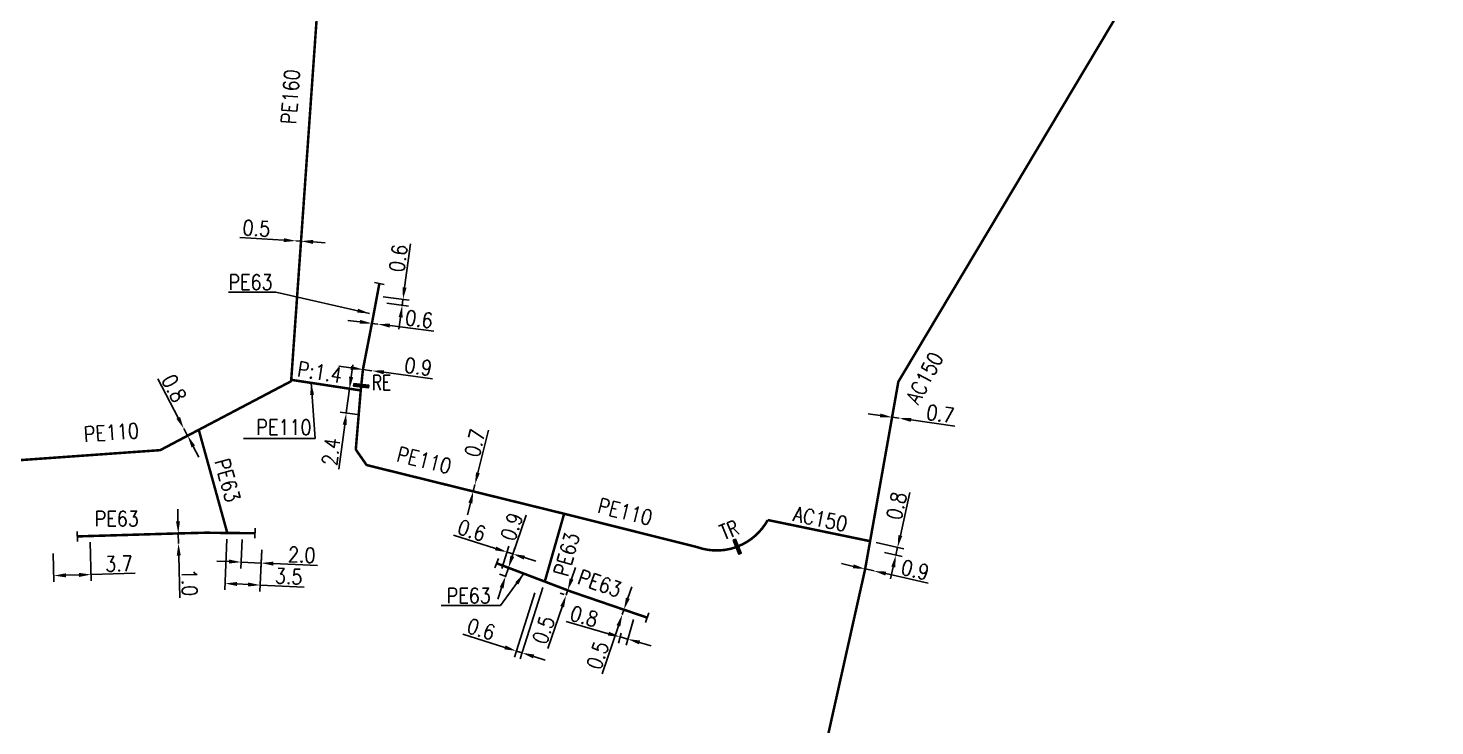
# Model space of a CAD drawing. Header units: millimetres. Extents: x 100882 to 102000, y 121995 to 123000.
# Drawn here: x 101284.4 to 101423.9, y 122109.5 to 122178.8 of the extents above; entities that cross this region are included whole.
import ezdxf
from ezdxf.enums import TextEntityAlignment as Align

# ---------------------------------------------------------------- set-up
doc = ezdxf.new("R2010")
doc.units = ezdxf.units.MM
doc.header["$PDMODE"] = 34
doc.linetypes.add('L_25_AP', pattern=[2000, 1000, 1000])
doc.linetypes.add('L_25_PE', pattern=[2000, 1000, 1000])
doc.layers.get('0').update_dxf_attribs({"linetype": 'CONTINUOUS'})
doc.layers.get('DEFPOINTS').update_dxf_attribs({"linetype": 'CONTINUOUS'})
doc.layers.add('L_150', color=1, linetype='CONTINUOUS')
doc.layers.add('L_340', color=7, linetype='CONTINUOUS')
doc.styles.add('G_ROMANS', font='ROMANS.SHX', dxfattribs={"width": 0.75})
doc.styles.get("Standard").update_dxf_attribs({"font": 'romans.shx', "width": 0.85})
doc.dimstyles.get("Standard").update_dxf_attribs({"dimtxt": 1.5, "dimasz": 1.2, "dimexe": 0.625, "dimexo": 0.625, "dimgap": 0.25, "dimtad": 1, "dimdec": 1, "dimzin": 0, "dimdsep": 46, "dimtxsty": 'Standard', "dimcen": -0.5, "dimadec": 0, "dimazin": 0, "dimtfac": 1, "dimtdec": 1, "dimtmove": 0, "dimatfit": 3, "dimfxl": 0, "dimtolj": 1, "dimtzin": 0, "dimarcsym": 0})

# ---------------------------------------------------------------- blocks, each defined once
blk = doc.blocks.new('*D152')
at = {"layer": 'DEFPOINTS', "color": 0, "linetype": 'Continuous', "transparency": 16777216}
for p in [(101299.87, 122139.02), (101299.87, 122139.02), (101300.25, 122138.32)]:
    blk.add_point(p, dxfattribs=at)
at = {"layer": 'L_150', "color": 0, "linetype": 'Continuous', "lineweight": -2, "transparency": 16777216}
for p, q in [((101299.31, 122140.08), (101297.28, 122143.95)), ((101300.25, 122138.32), (101299.87, 122139.02)), ((101300.81, 122137.25), (101301.36, 122136.19))]:
    blk.add_line(p, q, dxfattribs=at)
at = {"layer": 'L_150', "color": 0, "linetype": 'Continuous', "transparency": 16777216}
for points in [[(101299.49, 122140.18), (101299.14, 122139.99), (101299.87, 122139.02)], [(101300.98, 122137.35), (101300.63, 122137.16), (101300.25, 122138.32)]]:
    blk.add_solid(points, dxfattribs=at)
at = {"layer": 'L_150', "color": 0, "linetype": 'Continuous', "transparency": 16777216, "insert": (101298.9, 122143.02), "char_height": 1.5, "attachment_point": 5, "rotation": 297.7906}
blk.add_mtext('\\A1;0.8', dxfattribs=at)
blk = doc.blocks.new('*D153')
at = {"layer": 'DEFPOINTS', "color": 0, "linetype": 'Continuous', "transparency": 16777216}
for p in [(101304.18, 122128.66), (101307.64, 122127.63), (101307.44, 122123.49)]:
    blk.add_point(p, dxfattribs=at)
at = {"layer": 'L_150', "color": 0, "linetype": 'Continuous', "lineweight": -2, "transparency": 16777216}
for p, q in [((101304.15, 122128.04), (101303.92, 122123.03)), ((101307.61, 122127), (101307.41, 122122.87)), ((101305.15, 122123.6), (101306.24, 122123.55)), ((101307.44, 122123.49), (101311.81, 122123.29))]:
    blk.add_line(p, q, dxfattribs=at)
at = {"layer": 'L_150', "color": 0, "linetype": 'Continuous', "transparency": 16777216}
for points in [[(101305.15, 122123.8), (101305.14, 122123.4), (101303.95, 122123.65)], [(101306.25, 122123.75), (101306.23, 122123.35), (101307.44, 122123.49)]]:
    blk.add_solid(points, dxfattribs=at)
at = {"layer": 'L_150', "color": 0, "linetype": 'Continuous', "transparency": 16777216, "insert": (101310.27, 122124.36), "char_height": 1.5, "attachment_point": 5, "rotation": 357.3325}
blk.add_mtext('\\A1;3.5', dxfattribs=at)
blk = doc.blocks.new('*D154')
at = {"layer": 'DEFPOINTS', "color": 0, "linetype": 'Continuous', "transparency": 16777216}
for p in [(101305.68, 122128.65), (101307.64, 122127.63), (101307.54, 122125.68)]:
    blk.add_point(p, dxfattribs=at)
at = {"layer": 'L_340', "color": 0, "linetype": 'Continuous', "lineweight": -2, "transparency": 16777216}
for p, q in [((101305.65, 122128.02), (101305.52, 122125.15)), ((101304.35, 122125.83), (101303.15, 122125.88)), ((101307.61, 122127), (101307.52, 122125.06)), ((101305.55, 122125.77), (101307.54, 122125.68)), ((101308.74, 122125.62), (101313.11, 122125.42))]:
    blk.add_line(p, q, dxfattribs=at)
at = {"layer": 'L_340', "color": 0, "linetype": 'Continuous', "transparency": 16777216}
for points in [[(101304.36, 122126.03), (101304.34, 122125.63), (101305.55, 122125.77)], [(101308.75, 122125.82), (101308.73, 122125.42), (101307.54, 122125.68)]]:
    blk.add_solid(points, dxfattribs=at)
at = {"layer": 'L_340', "color": 0, "linetype": 'Continuous', "transparency": 16777216, "insert": (101311.57, 122126.49), "char_height": 1.5, "attachment_point": 5, "rotation": 357.3325}
blk.add_mtext('\\A1;2.0', dxfattribs=at)
blk = doc.blocks.new('*D155')
at = {"layer": 'DEFPOINTS', "color": 0, "linetype": 'Continuous', "transparency": 16777216}
for p in [(101299.32, 122128.62), (101299.34, 122127.62), (101299.34, 122127.62)]:
    blk.add_point(p, dxfattribs=at)
at = {"layer": 'L_150', "color": 0, "linetype": 'Continuous', "lineweight": -2, "transparency": 16777216}
for p, q in [((101299.29, 122129.82), (101299.26, 122131.02)), ((101299.32, 122128.62), (101299.34, 122127.62)), ((101299.37, 122126.42), (101299.46, 122122.23))]:
    blk.add_line(p, q, dxfattribs=at)
at = {"layer": 'L_150', "color": 0, "linetype": 'Continuous', "transparency": 16777216}
for points in [[(101299.49, 122129.83), (101299.09, 122129.82), (101299.32, 122128.62)], [(101299.57, 122126.43), (101299.17, 122126.42), (101299.34, 122127.62)]]:
    blk.add_solid(points, dxfattribs=at)
at = {"layer": 'L_150', "color": 0, "linetype": 'Continuous', "transparency": 16777216, "insert": (101300.43, 122123.75), "char_height": 1.5, "attachment_point": 5, "rotation": 271.3215}
blk.add_mtext('\\A1;1.0', dxfattribs=at)
blk = doc.blocks.new('*D156')
at = {"layer": 'DEFPOINTS', "color": 0, "linetype": 'Continuous', "transparency": 16777216}
for p in [(101286.89, 122127.24), (101290.56, 122128.36), (101286.97, 122124.43)]:
    blk.add_point(p, dxfattribs=at)
at = {"layer": 'L_340', "color": 0, "linetype": 'Continuous', "lineweight": -2, "transparency": 16777216}
for p, q in [((101290.58, 122127.74), (101290.69, 122123.91)), ((101286.91, 122126.62), (101286.99, 122123.8)), ((101288.17, 122124.46), (101289.47, 122124.5)), ((101290.67, 122124.54), (101295.04, 122124.66))]:
    blk.add_line(p, q, dxfattribs=at)
at = {"layer": 'L_340', "color": 0, "linetype": 'Continuous', "transparency": 16777216}
for points in [[(101288.17, 122124.66), (101288.18, 122124.26), (101286.97, 122124.43)], [(101289.47, 122124.7), (101289.48, 122124.3), (101290.67, 122124.54)]]:
    blk.add_solid(points, dxfattribs=at)
at = {"layer": 'L_340', "color": 0, "linetype": 'Continuous', "transparency": 16777216, "insert": (101293.43, 122125.62), "char_height": 1.5, "attachment_point": 5, "rotation": 1.6687}
blk.add_mtext('\\A1;3.7', dxfattribs=at)
blk = doc.blocks.new('*D157')
at = {"layer": 'DEFPOINTS', "color": 0, "linetype": 'Continuous', "transparency": 16777216}
for p in [(101344.62, 122120.67), (101343.4, 122119.31), (101343.13, 122118.35)]:
    blk.add_point(p, dxfattribs=at)
at = {"layer": 'L_340', "color": 0, "linetype": 'Continuous', "lineweight": -2, "transparency": 16777216}
for p, q in [((101341.97, 122118.67), (101337.77, 122119.87)), ((101344.45, 122120.07), (101343.73, 122117.53)), ((101343.23, 122118.71), (101342.96, 122117.74)), ((101343.9, 122118.13), (101343.13, 122118.35)), ((101345.05, 122117.8), (101346.21, 122117.47))]:
    blk.add_line(p, q, dxfattribs=at)
at = {"layer": 'L_340', "color": 0, "linetype": 'Continuous', "transparency": 16777216}
for points in [[(101342.03, 122118.87), (101341.92, 122118.48), (101343.13, 122118.35)], [(101345.11, 122117.99), (101345, 122117.61), (101343.9, 122118.13)]]:
    blk.add_solid(points, dxfattribs=at)
at = {"layer": 'L_340', "color": 0, "linetype": 'Continuous', "transparency": 16777216, "insert": (101339.57, 122120.39), "char_height": 1.5, "attachment_point": 5, "rotation": 344.1757}
blk.add_mtext('\\A1;0.8', dxfattribs=at)
blk = doc.blocks.new('*D158')
at = {"layer": 'DEFPOINTS', "color": 0, "linetype": 'Continuous', "transparency": 16777216}
for p in [(101343.35, 122120.58), (101343.35, 122120.58), (101343.51, 122121.05)]:
    blk.add_point(p, dxfattribs=at)
at = {"layer": 'L_150', "color": 0, "linetype": 'Continuous', "lineweight": -2, "transparency": 16777216}
for p, q in [((101343.9, 122122.19), (101344.29, 122123.32)), ((101343.51, 122121.05), (101343.35, 122120.58)), ((101343.94, 122120.38), (101343.94, 122120.38)), ((101344.11, 122120.85), (101344.11, 122120.85)), ((101342.97, 122119.44), (101341.35, 122114.7))]:
    blk.add_line(p, q, dxfattribs=at)
at = {"layer": 'L_150', "color": 0, "linetype": 'Continuous', "transparency": 16777216}
for points in [[(101343.71, 122122.25), (101344.09, 122122.12), (101343.51, 122121.05)], [(101342.78, 122119.51), (101343.15, 122119.38), (101343.35, 122120.58)]]:
    blk.add_solid(points, dxfattribs=at)
at = {"layer": 'L_150', "color": 0, "linetype": 'Continuous', "transparency": 16777216, "insert": (101340.91, 122116.52), "char_height": 1.5, "attachment_point": 5, "rotation": 71.1627}
blk.add_mtext('\\A1;0.5', dxfattribs=at)
blk = doc.blocks.new('*D159')
at = {"layer": 'DEFPOINTS', "color": 0, "linetype": 'Continuous', "transparency": 16777216}
for p in [(101337.77, 122122.48), (101338.17, 122122.35), (101338.34, 122122.82)]:
    blk.add_point(p, dxfattribs=at)
at = {"layer": 'L_150', "color": 0, "linetype": 'Continuous', "lineweight": -2, "transparency": 16777216}
for p, q in [((101338.32, 122124.09), (101338.71, 122125.23)), ((101337.74, 122123.02), (101337.34, 122123.16)), ((101337.58, 122122.55), (101337.18, 122122.68)), ((101337.93, 122122.96), (101337.77, 122122.48)), ((101337.39, 122121.35), (101335.97, 122117.21))]:
    blk.add_line(p, q, dxfattribs=at)
at = {"layer": 'L_150', "color": 0, "linetype": 'Continuous', "transparency": 16777216}
for points in [[(101338.13, 122124.16), (101338.51, 122124.03), (101337.93, 122122.96)], [(101337.2, 122121.41), (101337.57, 122121.28), (101337.77, 122122.48)]]:
    blk.add_solid(points, dxfattribs=at)
at = {"layer": 'L_150', "color": 0, "linetype": 'Continuous', "transparency": 16777216, "insert": (101335.54, 122119.03), "char_height": 1.5, "attachment_point": 5, "rotation": 71.1623}
blk.add_mtext('\\A1;0.5', dxfattribs=at)
blk = doc.blocks.new('*D160')
at = {"layer": 'DEFPOINTS', "color": 0, "linetype": 'Continuous', "transparency": 16777216}
for p in [(101334.87, 122123.31), (101335.66, 122123.84), (101332.85, 122116.95)]:
    blk.add_point(p, dxfattribs=at)
at = {"layer": 'L_150', "color": 0, "linetype": 'Continuous', "lineweight": -2, "transparency": 16777216}
for p, q in [((101335.47, 122123.24), (101333.23, 122116.17)), ((101334.68, 122122.72), (101332.66, 122116.35)), ((101331.71, 122117.31), (101327.54, 122118.63)), ((101333.42, 122116.77), (101332.85, 122116.95)), ((101334.57, 122116.41), (101335.71, 122116.04))]:
    blk.add_line(p, q, dxfattribs=at)
at = {"layer": 'L_150', "color": 0, "linetype": 'Continuous', "transparency": 16777216}
for points in [[(101331.77, 122117.5), (101331.65, 122117.12), (101332.85, 122116.95)], [(101334.63, 122116.6), (101334.5, 122116.22), (101333.42, 122116.77)]]:
    blk.add_solid(points, dxfattribs=at)
at = {"layer": 'L_150', "color": 0, "linetype": 'Continuous', "transparency": 16777216, "insert": (101329.35, 122119.11), "char_height": 1.5, "attachment_point": 5, "rotation": 342.4192}
blk.add_mtext('\\A1;0.6', dxfattribs=at)
blk = doc.blocks.new('*D161')
at = {"layer": 'DEFPOINTS', "color": 0, "linetype": 'Continuous', "transparency": 16777216}
for p in [(101331.92, 122126.76), (101331.22, 122124.55), (101332.06, 122125.21)]:
    blk.add_point(p, dxfattribs=at)
at = {"layer": 'L_340', "color": 0, "linetype": 'Continuous', "lineweight": -2, "transparency": 16777216}
for p, q in [((101330.78, 122127.13), (101326.61, 122128.45)), ((101331.41, 122125.15), (101332.11, 122127.36)), ((101332.49, 122126.58), (101331.92, 122126.76)), ((101332.25, 122125.81), (101332.68, 122127.18)), ((101333.64, 122126.22), (101334.78, 122125.86))]:
    blk.add_line(p, q, dxfattribs=at)
at = {"layer": 'L_340', "color": 0, "linetype": 'Continuous', "transparency": 16777216}
for points in [[(101330.84, 122127.32), (101330.72, 122126.94), (101331.92, 122126.76)], [(101333.7, 122126.41), (101333.58, 122126.03), (101332.49, 122126.58)]]:
    blk.add_solid(points, dxfattribs=at)
at = {"layer": 'L_340', "color": 0, "linetype": 'Continuous', "transparency": 16777216, "insert": (101328.42, 122128.92), "char_height": 1.5, "attachment_point": 5, "rotation": 342.4192}
blk.add_mtext('\\A1;0.6', dxfattribs=at)
blk = doc.blocks.new('*D162')
at = {"layer": 'DEFPOINTS', "color": 0, "linetype": 'Continuous', "transparency": 16777216}
for p in [(101332.06, 122125.21), (101331.77, 122124.36), (101332.42, 122124.14)]:
    blk.add_point(p, dxfattribs=at)
at = {"layer": 'L_340', "color": 0, "linetype": 'Continuous', "lineweight": -2, "transparency": 16777216}
for p, q in [((101332.44, 122126.35), (101333.83, 122130.43)), ((101331.83, 122124.34), (101331.18, 122124.56)), ((101331.77, 122124.36), (101332.06, 122125.21)), ((101331.38, 122123.23), (101331, 122122.09))]:
    blk.add_line(p, q, dxfattribs=at)
at = {"layer": 'L_340', "color": 0, "linetype": 'Continuous', "transparency": 16777216}
for points in [[(101332.25, 122126.42), (101332.63, 122126.29), (101332.06, 122125.21)], [(101331.19, 122123.29), (101331.57, 122123.16), (101331.77, 122124.36)]]:
    blk.add_solid(points, dxfattribs=at)
at = {"layer": 'L_340', "color": 0, "linetype": 'Continuous', "transparency": 16777216, "insert": (101332.38, 122129.28), "char_height": 1.5, "attachment_point": 5, "rotation": 71.2767}
blk.add_mtext('\\A1;0.9', dxfattribs=at)
blk = doc.blocks.new('*D163')
at = {"layer": 'DEFPOINTS', "color": 0, "linetype": 'Continuous', "transparency": 16777216}
for p in [(101328.74, 122133.47), (101328.74, 122133.47), (101328.57, 122132.79)]:
    blk.add_point(p, dxfattribs=at)
at = {"layer": 'L_150', "color": 0, "linetype": 'Continuous', "lineweight": -2, "transparency": 16777216}
for p, q in [((101329.03, 122134.64), (101330.08, 122138.88)), ((101328.57, 122132.79), (101328.74, 122133.47)), ((101328.29, 122131.63), (101328, 122130.46))]:
    blk.add_line(p, q, dxfattribs=at)
at = {"layer": 'L_150', "color": 0, "linetype": 'Continuous', "transparency": 16777216}
for points in [[(101328.84, 122134.68), (101329.22, 122134.59), (101328.74, 122133.47)], [(101328.09, 122131.68), (101328.48, 122131.58), (101328.57, 122132.79)]]:
    blk.add_solid(points, dxfattribs=at)
at = {"layer": 'L_150', "color": 0, "linetype": 'Continuous', "transparency": 16777216, "insert": (101328.73, 122137.58), "char_height": 1.5, "attachment_point": 5, "rotation": 76.1363}
blk.add_mtext('\\A1;0.7', dxfattribs=at)
blk = doc.blocks.new('*D164')
at = {"layer": 'DEFPOINTS', "color": 0, "linetype": 'Continuous', "transparency": 16777216}
for p in [(101317.41, 122142.81), (101315.98, 122140.58), (101317.92, 122140.32)]:
    blk.add_point(p, dxfattribs=at)
at = {"layer": 'L_150', "color": 0, "linetype": 'Continuous', "lineweight": -2, "transparency": 16777216}
for p, q in [((101316.46, 122144.15), (101316.62, 122145.34)), ((101316.79, 122142.89), (101315.68, 122143.04)), ((101316.3, 122142.96), (101315.98, 122140.58)), ((101317.31, 122140.4), (101315.36, 122140.66)), ((101315.82, 122139.39), (101315.24, 122135))]:
    blk.add_line(p, q, dxfattribs=at)
at = {"layer": 'L_150', "color": 0, "linetype": 'Continuous', "transparency": 16777216}
for points in [[(101316.26, 122144.17), (101316.66, 122144.12), (101316.3, 122142.96)], [(101315.63, 122139.42), (101316.02, 122139.36), (101315.98, 122140.58)]]:
    blk.add_solid(points, dxfattribs=at)
at = {"layer": 'L_150', "color": 0, "linetype": 'Continuous', "transparency": 16777216, "insert": (101314.46, 122136.73), "char_height": 1.5, "attachment_point": 5, "rotation": 82.3761}
blk.add_mtext('\\A1;2.4', dxfattribs=at)
blk = doc.blocks.new('*D165')
at = {"layer": 'DEFPOINTS', "color": 0, "linetype": 'Continuous', "transparency": 16777216}
for p in [(101317.63, 122144.89), (101318.52, 122144.77), (101318.52, 122144.77)]:
    blk.add_point(p, dxfattribs=at)
at = {"layer": 'L_150', "color": 0, "linetype": 'Continuous', "lineweight": -2, "transparency": 16777216}
for p, q in [((101316.44, 122145.05), (101315.25, 122145.21)), ((101317.63, 122144.89), (101318.52, 122144.77)), ((101319.71, 122144.61), (101324.53, 122143.97))]:
    blk.add_line(p, q, dxfattribs=at)
at = {"layer": 'L_150', "color": 0, "linetype": 'Continuous', "transparency": 16777216}
for points in [[(101316.46, 122145.25), (101316.41, 122144.85), (101317.63, 122144.89)], [(101319.73, 122144.81), (101319.68, 122144.41), (101318.52, 122144.77)]]:
    blk.add_solid(points, dxfattribs=at)
at = {"layer": 'L_150', "color": 0, "linetype": 'Continuous', "transparency": 16777216, "insert": (101323.12, 122145.17), "char_height": 1.5, "attachment_point": 5, "rotation": 352.4028}
blk.add_mtext('\\A1;0.9', dxfattribs=at)
blk = doc.blocks.new('*D166')
at = {"layer": 'DEFPOINTS', "color": 0, "linetype": 'Continuous', "transparency": 16777216}
for p in [(101318.52, 122149.46), (101319.12, 122149.39), (101319.12, 122149.39)]:
    blk.add_point(p, dxfattribs=at)
at = {"layer": 'L_150', "color": 0, "linetype": 'Continuous', "lineweight": -2, "transparency": 16777216}
for p, q in [((101317.33, 122149.61), (101316.14, 122149.76)), ((101318.52, 122149.46), (101319.12, 122149.39)), ((101320.31, 122149.24), (101324.65, 122148.69))]:
    blk.add_line(p, q, dxfattribs=at)
at = {"layer": 'L_150', "color": 0, "linetype": 'Continuous', "transparency": 16777216}
for points in [[(101317.36, 122149.81), (101317.31, 122149.42), (101318.52, 122149.46)], [(101320.33, 122149.44), (101320.28, 122149.04), (101319.12, 122149.39)]]:
    blk.add_solid(points, dxfattribs=at)
at = {"layer": 'L_150', "color": 0, "linetype": 'Continuous', "transparency": 16777216, "insert": (101323.2, 122149.88), "char_height": 1.5, "attachment_point": 5, "rotation": 352.8173}
blk.add_mtext('\\A1;0.6', dxfattribs=at)
blk = doc.blocks.new('*D167')
at = {"layer": 'DEFPOINTS', "color": 0, "linetype": 'Continuous', "transparency": 16777216}
for p in [(101310.99, 122157.65), (101310.99, 122157.65), (101311.49, 122157.62)]:
    blk.add_point(p, dxfattribs=at)
at = {"layer": 'L_150', "color": 0, "linetype": 'Continuous', "lineweight": -2, "transparency": 16777216}
for p, q in [((101309.79, 122157.73), (101305.43, 122157.99)), ((101311.03, 122158.28), (101311.03, 122158.28)), ((101311.53, 122158.24), (101311.53, 122158.24)), ((101311.49, 122157.62), (101310.99, 122157.65)), ((101312.69, 122157.55), (101313.88, 122157.47))]:
    blk.add_line(p, q, dxfattribs=at)
at = {"layer": 'L_150', "color": 0, "linetype": 'Continuous', "transparency": 16777216}
for points in [[(101309.8, 122157.92), (101309.78, 122157.53), (101310.99, 122157.65)], [(101312.7, 122157.75), (101312.67, 122157.35), (101311.49, 122157.62)]]:
    blk.add_solid(points, dxfattribs=at)
at = {"layer": 'L_150', "color": 0, "linetype": 'Continuous', "transparency": 16777216, "insert": (101307.07, 122158.9), "char_height": 1.5, "attachment_point": 5, "rotation": 356.4698}
blk.add_mtext('\\A1;0.5', dxfattribs=at)
blk = doc.blocks.new('*D191')
at = {"layer": 'DEFPOINTS', "color": 0, "linetype": 'Continuous', "transparency": 16777216}
for p in [(101319.03, 122152.19), (101319.39, 122151.54), (101321.52, 122151.25)]:
    blk.add_point(p, dxfattribs=at)
at = {"layer": 'L_340', "color": 0, "linetype": 'Continuous', "lineweight": -2, "transparency": 16777216}
for p, q in [((101321.76, 122153.04), (101322.34, 122157.37)), ((101319.65, 122152.11), (101322.22, 122151.77)), ((101320.01, 122151.46), (101322.14, 122151.17)), ((101321.52, 122151.25), (101321.6, 122151.85)), ((101321.36, 122150.06), (101321.2, 122148.88))]:
    blk.add_line(p, q, dxfattribs=at)
at = {"layer": 'L_340', "color": 0, "linetype": 'Continuous', "transparency": 16777216}
for points in [[(101321.56, 122153.06), (101321.96, 122153.01), (101321.6, 122151.85)], [(101321.17, 122150.09), (101321.56, 122150.04), (101321.52, 122151.25)]]:
    blk.add_solid(points, dxfattribs=at)
at = {"layer": 'L_340', "color": 0, "linetype": 'Continuous', "transparency": 16777216, "insert": (101321.14, 122155.93), "char_height": 1.5, "attachment_point": 5, "rotation": 82.3761}
blk.add_mtext('\\A1;0.6', dxfattribs=at)
blk = doc.blocks.new('L_340_07')
at = {"color": 0, "linetype": 'Continuous', "const_width": 0.25, "flags": 128}
blk.add_lwpolyline([(0, 0), (1.25, 0)], dxfattribs=at)
at = {"color": 0, "linetype": 'Continuous', "flags": 128}
blk.add_lwpolyline([(1.25, -0.5), (1.25, 0.5)], dxfattribs=at)
at = {"color": 0, "linetype": 'Continuous', "style": 'G_ROMANS', "width": 0.75, "flags": 3}
for tag, p in [('DEF_LEG', (0.72, -3.47)), ('DEF_COUP', (0.72, -5.97)), ('DEF_TYPE', (0.72, -8.47))]:
    blk.add_attdef(tag, text='', height=1.2, dxfattribs=at).set_placement(p, align=Align.MIDDLE)
blk = doc.blocks.new('L_340_21')
blk.add_hatch(color=256).paths.add_polyline_path([(0.125, 0.75), (-0.125, 0.75), (-0.125, -0.75), (0.125, -0.75)])
blk.add_lwpolyline([(-0.125, 0.75), (0.125, 0.75), (0.125, -0.75), (-0.125, -0.75)], close=True)
at = {"style": 'G_ROMANS', "width": 0.75, "flags": 8}
blk.add_attdef('RE', text='', height=1.5, dxfattribs=at).set_placement((0, 3), align=Align.MIDDLE)
at = {"color": 0, "linetype": 'Continuous', "style": 'G_ROMANS', "width": 0.75, "flags": 3}
for tag, p in [('DEF_LEG', (0, -4)), ('DEF_COUP', (0, -6)), ('DEF_TYPE', (0, -8))]:
    blk.add_attdef(tag, text='', height=1.2, dxfattribs=at).set_placement(p, align=Align.MIDDLE)
blk = doc.blocks.new('*D330')
at = {"layer": 'DEFPOINTS', "color": 0, "linetype": 'Continuous', "transparency": 16777216}
for p in [(101367.92, 122127.85), (101368.73, 122126.85), (101370.48, 122126.46)]:
    blk.add_point(p, dxfattribs=at)
at = {"layer": 'L_150', "color": 0, "linetype": 'Continuous', "lineweight": -2, "transparency": 16777216}
for p, q in [((101370.92, 122128.41), (101371.87, 122132.67)), ((101368.53, 122127.71), (101371.26, 122127.1)), ((101370.48, 122126.46), (101370.65, 122127.24)), ((101369.34, 122126.71), (101371.09, 122126.32)), ((101370.22, 122125.29), (101369.95, 122124.12))]:
    blk.add_line(p, q, dxfattribs=at)
at = {"layer": 'L_150', "color": 0, "linetype": 'Continuous', "transparency": 16777216}
for points in [[(101370.72, 122128.45), (101371.11, 122128.37), (101370.65, 122127.24)], [(101370.02, 122125.33), (101370.41, 122125.24), (101370.48, 122126.46)]]:
    blk.add_solid(points, dxfattribs=at)
at = {"layer": 'L_150', "color": 0, "linetype": 'Continuous', "transparency": 16777216, "insert": (101370.55, 122131.35), "char_height": 1.5, "attachment_point": 5, "rotation": 77.365}
blk.add_mtext('\\A1;0.8', dxfattribs=at)
blk = doc.blocks.new('*D549')
at = {"layer": 'DEFPOINTS', "color": 0, "linetype": 'Continuous', "transparency": 16777216}
for p in [(101367.43, 122125.09), (101368.31, 122124.89), (101368.31, 122124.89)]:
    blk.add_point(p, dxfattribs=at)
at = {"layer": 'L_150', "color": 0, "linetype": 'Continuous', "lineweight": -2, "transparency": 16777216}
for p, q in [((101366.26, 122125.35), (101365.09, 122125.62)), ((101367.43, 122125.09), (101368.31, 122124.89)), ((101369.48, 122124.63), (101373.69, 122123.69))]:
    blk.add_line(p, q, dxfattribs=at)
at = {"layer": 'L_150', "color": 0, "linetype": 'Continuous', "transparency": 16777216}
for points in [[(101366.3, 122125.55), (101366.21, 122125.16), (101367.43, 122125.09)], [(101369.52, 122124.83), (101369.43, 122124.44), (101368.31, 122124.89)]]:
    blk.add_solid(points, dxfattribs=at)
at = {"layer": 'L_150', "color": 0, "linetype": 'Continuous', "transparency": 16777216, "insert": (101372.39, 122125), "char_height": 1.5, "attachment_point": 5, "rotation": 347.365}
blk.add_mtext('\\A1;0.9', dxfattribs=at)
blk = doc.blocks.new('*D550')
at = {"layer": 'DEFPOINTS', "color": 0, "linetype": 'Continuous', "transparency": 16777216}
for p in [(101370.1, 122140.15), (101370.79, 122140.05), (101370.79, 122140.05)]:
    blk.add_point(p, dxfattribs=at)
at = {"layer": 'L_150', "color": 0, "linetype": 'Continuous', "lineweight": -2, "transparency": 16777216}
for p, q in [((101368.91, 122140.32), (101367.73, 122140.49)), ((101370.1, 122140.15), (101370.79, 122140.05)), ((101370.19, 122140.77), (101370.19, 122140.77)), ((101370.88, 122140.67), (101370.88, 122140.67)), ((101371.98, 122139.89), (101376.31, 122139.27))]:
    blk.add_line(p, q, dxfattribs=at)
at = {"layer": 'L_150', "color": 0, "linetype": 'Continuous', "transparency": 16777216}
for points in [[(101368.94, 122140.52), (101368.89, 122140.13), (101370.1, 122140.15)], [(101372.01, 122140.08), (101371.95, 122139.69), (101370.79, 122140.05)]]:
    blk.add_solid(points, dxfattribs=at)
at = {"layer": 'L_150', "color": 0, "linetype": 'Continuous', "transparency": 16777216, "insert": (101374.88, 122140.48), "char_height": 1.5, "attachment_point": 5, "rotation": 351.8757}
blk.add_mtext('\\A1;0.7', dxfattribs=at)
blk = doc.blocks.new('L_340_19')
at = {"linetype": 'Continuous'}
blk.add_hatch(color=0, dxfattribs=at).paths.add_polyline_path([(0.125, 0.75), (-0.125, 0.75), (-0.125, -0.75), (0.125, -0.75)])
at = {"color": 0, "linetype": 'Continuous'}
blk.add_lwpolyline([(-0.125, 0.75), (0.125, 0.75), (0.125, -0.75), (-0.125, -0.75)], close=True, dxfattribs=at)
at = {"color": 0, "linetype": 'Continuous', "width": 0.75}
for tag, height, flags, p in [('TR', 1.5, 8, (0, 3)), ('DEF_LEG', 1.2, 3, (0, -5)), ('DEF_COUP', 1.2, 3, (0, -7.5)), ('DEF_TYPE', 1.2, 3, (0, -10))]:
    blk.add_attdef(tag, text='', height=height, dxfattribs=dict(at, flags=flags)).set_placement(p, align=Align.MIDDLE)

msp = doc.modelspace()

# ---------------------------------------------------------------- linework, layer by layer
at = {"layer": 'L_150', "linetype": 'L_25_AP', "const_width": 0.25, "flags": 128}
msp.add_lwpolyline([(101355.81, 122071.83), (101356.47, 122074.84), (101356.96, 122077.04), (101359.16, 122089.92), (101359.54, 122092.14), (101359.63, 122092.63), (101359.86, 122094.06), (101361.27, 122100.89), (101362.16, 122101.49), (101367.43, 122125.09), (101367.92, 122127.85), (101370.1, 122140.15), (101370.72, 122143.67), (101408.63, 122207.25), (101433.38, 122249.19), (101449.7, 122276.89), (101452.09, 122280.94), (101452.09, 122280.94), (101453.1, 122282.66), (101454.81, 122285.56), (101459.36, 122287), (101469.56, 122290.24), (101469.56, 122290.24), (101498.72, 122299.99), (101512.46, 122304.7), (101558.18, 122319.7), (101605.59, 122335.76), (101623.6, 122341.52), (101627.1, 122342.64), (101631.32, 122344.33), (101687.19, 122363), (101690.15, 122363.99)], dxfattribs=at)
at = {"layer": 'L_150', "linetype": 'L_25_PE', "flags": 128}
msp.add_lwpolyline([(101248.45, 122111.63, 0.25, 0.25, 0), (101249.08, 122113.77, 0.25, 0.25, 0), (101249.72, 122115.97, 0.25, 0.25, -0.418009), (101250.04, 122116.14, 0.25, 0.25, 0), (101251.61, 122115.66, 0.25, 0.25, 0), (101254.95, 122114.63, 0.25, 0.25, 0.193143), (101255.13, 122114.65, 0.25, 0.25, 0), (101256.28, 122115.23, 0.25, 0.25, 0.175403), (101256.4, 122115.35, 0.25, 0.25, 0), (101258.49, 122120.15, 0.25, 0.25, 0), (101259.93, 122123.1, 0.25, 0.25, 0), (101265.98, 122134.51, 0.25, 0.25, -0.258342), (101266.19, 122134.64, 0.25, 0.25, 0), (101268.27, 122134.79, 0.25, 0.25, 0), (101288.22, 122136.22, 0.25, 0.25, 0), (101297.48, 122136.88, 0.25, 0.25, 0.103748), (101297.58, 122136.91, 0.25, 0.25, 0), (101300.25, 122138.32, 0.25, 0.25, 0), (101301.35, 122138.9, 0.25, 0.25, 0), (101310.39, 122143.66, 0.25, 0.25, 0.259518), (101310.52, 122143.86, 0.25, 0.25, 0), (101311.49, 122157.62, 0.25, 0.25, 0), (101313.26, 122182.83, 0.25, 0.25, 0), (101313.95, 122197, 0.25, 0.25, 0), (101314.2, 122202.19, 0.25, 0.25, 0), (101316.61, 122230.2, 0.25, 0.25, 0), (101320.65, 122269.33, 0.25, 0.25, 0), (101322.4, 122285.37, 0.25, 0.25, 0), (101322.45, 122296.06, 0.25, 0.25, 0), (101322.1, 122309.22, 0.25, 0.25, 0), (101321.99, 122311.13, 0.25, 0.25, 0), (101321.93, 122313.13, 0.25, 0.25, 0), (101321.13, 122320.16, 0.25, 0.25, 0), (101321.05, 122320.87, 0.25, 0.25, 0.47065), (101320.4, 122321.29, 0.25, 0.25, 0), (101320.06, 122321.18, 0, 0, 0)], format="xyseb", dxfattribs=at)
at = {"layer": 'L_150', "linetype": 'L_25_PE', "const_width": 0.25, "flags": 128}
msp.add_lwpolyline([(101319.03, 122152.19), (101318.52, 122149.46), (101317.63, 122144.89), (101317.41, 122142.81), (101316.93, 122137.03, 0.173891), (101316.98, 122136.86), (101317.94, 122135.48, 0.182321), (101318.09, 122135.38), (101328.57, 122132.79), (101337.58, 122130.57), (101337.58, 122130.57), (101350.71, 122127.28, 0.173196), (101354.62, 122127.25)], format="xyb", dxfattribs=at)
for points in [[(101317.41, 122142.81), (101310.52, 122143.86)], [(101304.18, 122128.66), (101301.35, 122138.9)], [(101335.66, 122123.84), (101337.58, 122130.57)], [(101305.68, 122128.65), (101304.18, 122128.66), (101302.1, 122128.69), (101299.32, 122128.62), (101290.56, 122128.36)], [(101332.06, 122125.21), (101335.66, 122123.84), (101338.34, 122122.82), (101343.51, 122121.05), (101344.62, 122120.67)]]:
    msp.add_lwpolyline(points, dxfattribs=at)
at = {"layer": 'L_150', "linetype": 'L_25_AP', "const_width": 0.25, "flags": 128}
msp.add_lwpolyline([(101354.85, 122127.35, 0.17458), (101357.77, 122129.95), (101367.92, 122127.85)], format="xyb", dxfattribs=at)

# ---------------------------------------------------------------- block references
at = {"layer": 'L_340'}
for p, rotation in [((101319.03, 122152.19), 79.52319197051972), ((101290.56, 122128.36), 181.6948861710492), ((101305.68, 122128.65), 359.3785052165427), ((101332.06, 122125.21), 159.1061751199657), ((101344.62, 122120.67), 341.1626742079146)]:
    msp.add_blockref('L_340_07', p, dxfattribs=dict(at, rotation=rotation))
ref = msp.add_blockref('L_340_21', (101317.46, 122143.28), dxfattribs=dict(at, rotation=83.93951775005974))
ref.add_attrib('RE', 'RE', dxfattribs={"layer": '0', "color": 0, "linetype": 'Continuous', "height": 1.5, "width": 0.75, "flags": 8}).set_placement((101319.47, 122143.58), align=Align.MIDDLE)
ref = msp.add_blockref('L_340_19', (101354.74, 122127.3), dxfattribs=dict(at, rotation=22.64545693220397))
ref.add_attrib('TR', 'TR', dxfattribs={"layer": '0', "color": 0, "linetype": 'Continuous', "height": 1.5, "rotation": 22.6455, "width": 0.75, "flags": 8}).set_placement((101353.97, 122128.96), align=Align.MIDDLE)

# ---------------------------------------------------------------- texts
at = {"layer": 'L_150', "linetype": 'Continuous', "width": 0.85}
for s, rotation, p in [('PE160', 85.9839, (101310.99, 122169.17)), ('P:1.4', 351.2976, (101311.05, 122144.22)), ('AC150', 62.0339, (101372.71, 122141.3)), ('PE110', 4.098, (101290.01, 122137.7)), ('PE110', 346.1363, (101320.87, 122135.81)), ('PE110', 346.1363, (101340.8, 122130.7)), ('AC150', 348.3074, (101360.19, 122129.87)), ('PE63', 74.0983, (101337.95, 122124.22)), ('PE63', 341.1627, (101338.8, 122123.66))]:
    msp.add_text(s, height=1.5, rotation=rotation, dxfattribs=at).set_placement(p)
at = {"layer": 'L_150', "linetype": 'Continuous', "char_height": 1.5}
for s, insert, attachment_point in [('\\A1;PE63', (101304.3, 122152.8), 7), ('\\A1;PE110', (101312.53, 122138.41), 9), ('\\A1;PE63', (101291.04, 122129.33), 7), ('\\A1;PE63', (101330.31, 122121.69), 9)]:
    msp.add_mtext(s, dxfattribs=dict(at, insert=insert, attachment_point=attachment_point))
at = {"layer": 'L_150', "linetype": 'Continuous', "insert": (101302.9, 122135.8), "char_height": 1.5, "attachment_point": 7, "rotation": 285.4616}
msp.add_mtext('\\A1;PE63', dxfattribs=at)

# ---------------------------------------------------------------- dimensions: what is measured, and where the dimension line sits
at = {"layer": 'L_150', "linetype": 'Continuous'}
for base, p1, p2, angle, picture, middle in [((101310.99, 122157.65), (101311.49, 122157.62), (101310.99, 122157.65), 356.4698, '*D167', (101307.01, 122157.9)), ((101319.12, 122149.39), (101318.52, 122149.46), (101319.12, 122149.39), 172.8173, '*D166', (101323.07, 122148.89)), ((101318.52, 122144.77), (101317.63, 122144.89), (101318.52, 122144.77), 172.4028, '*D165', (101322.99, 122144.18)), ((101299.87, 122139.02), (101300.25, 122138.32), (101299.87, 122139.02), 297.7906, '*D152', (101298.01, 122142.55)), ((101315.98, 122140.58), (101317.41, 122142.81), (101317.92, 122140.32), 82.3761, '*D164', (101315.45, 122136.6)), ((101370.79, 122140.05), (101370.1, 122140.15), (101370.79, 122140.05), 171.8757, '*D550', (101374.74, 122139.49)), ((101328.74, 122133.47), (101328.57, 122132.79), (101328.74, 122133.47), 256.1363, '*D163', (101329.7, 122137.34)), ((101370.48, 122126.46), (101367.92, 122127.85), (101368.73, 122126.85), 77.365, '*D330', (101371.52, 122131.13)), ((101299.34, 122127.62), (101299.32, 122128.62), (101299.34, 122127.62), 91.3215, '*D155', (101299.43, 122123.73)), ((101307.44, 122123.49), (101304.18, 122128.66), (101307.64, 122127.63), 177.3325, '*D153', (101310.23, 122123.36)), ((101368.31, 122124.89), (101367.43, 122125.09), (101368.31, 122124.89), 167.365, '*D549', (101372.17, 122124.03)), ((101337.77, 122122.48), (101338.34, 122122.82), (101338.17, 122122.35), 71.1623, '*D159', (101336.49, 122118.71)), ((101332.85, 122116.95), (101335.66, 122123.84), (101334.87, 122123.31), 342.4192, '*D160', (101329.05, 122118.15)), ((101343.35, 122120.58), (101343.51, 122121.05), (101343.35, 122120.58), 71.1627, '*D158', (101341.86, 122116.2))]:
    dim = msp.add_linear_dim(base=base, p1=p1, p2=p2, angle=angle, dimstyle='Standard', dxfattribs=at)
    dim.commit()
    dim.dimension.update_dxf_attribs({"geometry": picture, "text_midpoint": middle, "dimtype": 160})
at = {"layer": 'L_340', "linetype": 'Continuous'}
for base, p1, p2, angle, picture, middle in [((101321.52, 122151.25), (101319.03, 122152.19), (101319.39, 122151.54), 82.3761, '*D191', (101322.13, 122155.8)), ((101331.92, 122126.76), (101332.06, 122125.21), (101331.22, 122124.55), 342.4192, '*D161', (101328.12, 122127.97)), ((101331.77, 122124.36), (101332.06, 122125.21), (101332.42, 122124.14), 71.2767, '*D162', (101333.33, 122128.96)), ((101307.54, 122125.68), (101305.68, 122128.65), (101307.64, 122127.63), 177.3325, '*D154', (101311.53, 122125.49)), ((101286.97, 122124.43), (101290.56, 122128.36), (101286.89, 122127.24), 1.6687, '*D156', (101293.46, 122124.62)), ((101343.13, 122118.35), (101344.62, 122120.67), (101343.4, 122119.31), 344.1757, '*D157', (101339.29, 122119.43))]:
    dim = msp.add_linear_dim(base=base, p1=p1, p2=p2, angle=angle, dimstyle='Standard', dxfattribs=at)
    dim.commit()
    dim.dimension.update_dxf_attribs({"geometry": picture, "text_midpoint": middle, "dimtype": 160})

# ---------------------------------------------------------------- leaders
at = {"layer": 'L_150', "linetype": 'Continuous', "annotation_type": 0, "has_hookline": 1, "hookline_direction": 1}
for points, text_width in [([(101318.27, 122150.46), (101308.99, 122152.55)], 4.43), ([(101312.5, 122143.56), (101312.9, 122138.03), (101311.7, 122138.03)], 5.65), ([(101333.59, 122124.63), (101331.27, 122121.46), (101330.07, 122121.46)], 4.43)]:
    msp.add_leader(points, dimstyle='Standard', dxfattribs=dict(at, text_width=text_width))

doc.saveas('drawing.dxf')
